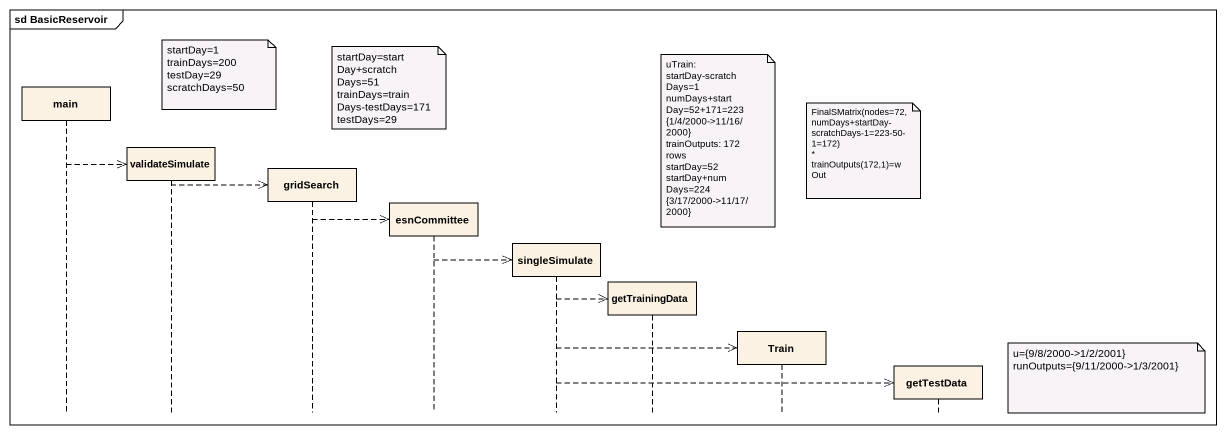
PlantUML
@startuml
mainframe sd BasicReservoir
hide footbox
participant main
participant validateSimulate
participant gridSearch
participant esnCommittee
participant singleSimulate
participant getTrainingData
participant Train
participant getTestData

note over validateSimulate
  startDay=1
  trainDays=200
  testDay=29
  scratchDays=50
end note
note over esnCommittee
  startDay=startDay+scratchDays=51
  trainDays=trainDays-testDays=171
  testDays=29
end note
note left of Train
  uTrain:
  startDay-scratchDays=1
  numDays+startDay=52+171=223
  {1/4/2000->11/16/2000}
  trainOutputs: 172 rows
  startDay=52
  startDay+numDays=224
  {3/17/2000->11/17/2000}
end note
note left of getTestData
  FinalSMatrix(nodes=72,numDays+startDay-scratchDays-1=223-50-1=172)
  * trainOutputs(172,1)=wOut
end note
main -->> validateSimulate **
validateSimulate -->> gridSearch **
gridSearch -->> esnCommittee **
esnCommittee -->> singleSimulate **
singleSimulate -->> getTrainingData **
singleSimulate -->> Train **
note right of getTestData
  u={9/8/2000->1/2/2001}
  runOutputs={9/11/2000->1/3/2001}
end note
singleSimulate -->> getTestData **
@enduml
